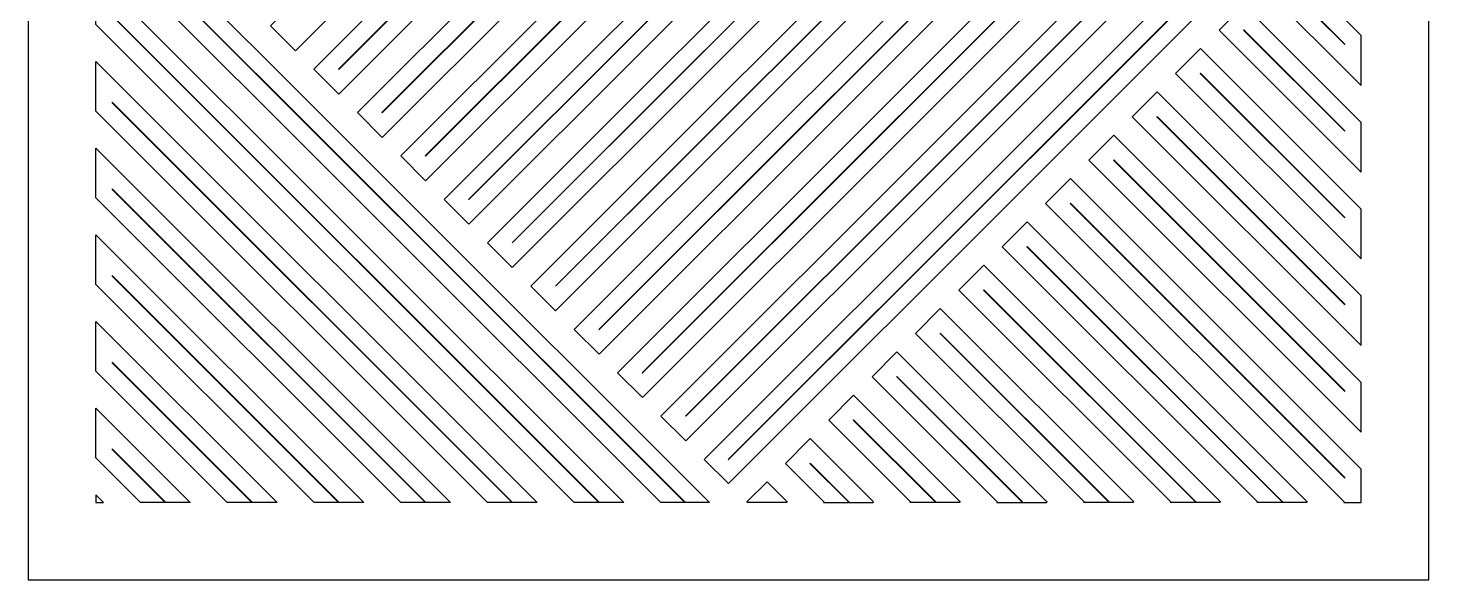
# Model space of a CAD drawing. Header units: centimetres. Extents: x -16 to -1.9, y -4.3 to 9.5.
# Drawn here: x -15.98 to -9.16, y -4.3 to -1.62 of the extents above; entities that cross this region are included whole.
import ezdxf

# ---------------------------------------------------------------- set-up
doc = ezdxf.new("R2010")
doc.units = ezdxf.units.CM
doc.header["$MEASUREMENT"] = 0
doc.layers.add('layer 1', color=7, linetype='Continuous')

msp = doc.modelspace()

# ---------------------------------------------------------------- linework, layer by layer
at = {"layer": 'layer 1', "color": 250}
for points, knots in [([(-15.98499, 9.5), (-15.98499, 9.5), (-9.16413, 9.5), (-9.16413, 9.5), (-9.16413, 9.5), (-9.16413, 9.5), (-9.16413, -4.30493), (-9.16413, -4.30493), (-9.16413, -4.30493), (-9.16413, -4.30493), (-15.98499, -4.30493), (-15.98499, -4.30493), (-15.98499, -4.30493), (-15.98499, -4.30493), (-15.98499, 9.5), (-15.98499, 9.5)], [0, 0, 0, 0, 0.2, 0.2, 0.2, 0.2, 0.4, 0.4, 0.4, 0.4, 0.6, 0.6, 0.6, 0.6, 1, 1, 1, 1]), ([(-9.52445, -0.78502), (-9.52445, -0.78502), (-9.52445, -0.78559), (-9.52445, -0.78559), (-9.52445, -0.78559), (-9.52445, -0.78559), (-12.57441, -3.83555), (-12.57441, -3.83555), (-12.57441, -3.83555), (-12.57441, -3.83555), (-12.6925, -3.71746), (-12.6925, -3.71746), (-12.6925, -3.71746), (-12.6925, -3.71746), (-9.76034, -0.7853), (-9.76034, -0.7853), (-9.76034, -0.7853), (-9.76034, -0.7853), (-12.6925, 2.14687), (-12.6925, 2.14687), (-12.6925, 2.14687), (-12.6925, 2.14687), (-12.57441, 2.26496), (-12.57441, 2.26496), (-12.57441, 2.26496), (-12.57441, 2.26496), (-9.52445, -0.78502), (-9.52445, -0.78502)], [0, 0, 0, 0, 0.125, 0.125, 0.125, 0.125, 0.25, 0.25, 0.25, 0.25, 0.375, 0.375, 0.375, 0.375, 0.5, 0.5, 0.5, 0.5, 0.625, 0.625, 0.625, 0.625, 0.75, 0.75, 0.75, 0.75, 1, 1, 1, 1]), ([(-12.57561, -3.71746), (-12.57561, -3.71746), (-9.64345, -0.7853), (-9.64345, -0.7853), (-9.64345, -0.7853), (-9.64345, -0.7853), (-12.57561, 2.14687), (-12.57561, 2.14687), (-12.57561, 2.14687), (-12.57561, 2.14687), (-12.57441, 2.14807), (-12.57441, 2.14807), (-12.57441, 2.14807), (-12.57441, 2.14807), (-9.64105, -0.7853), (-9.64105, -0.7853), (-9.64105, -0.7853), (-9.64105, -0.7853), (-12.57441, -3.71866), (-12.57441, -3.71866), (-12.57441, -3.71866), (-12.57441, -3.71866), (-12.57561, -3.71746), (-12.57561, -3.71746)], [0, 0, 0, 0, 0.1428571, 0.1428571, 0.1428571, 0.1428571, 0.2857143, 0.2857143, 0.2857143, 0.2857143, 0.4285714, 0.4285714, 0.4285714, 0.4285714, 0.5714286, 0.5714286, 0.5714286, 0.5714286, 0.7142857, 0.7142857, 0.7142857, 0.7142857, 1, 1, 1, 1]), ([(-10.1826, -0.7853), (-10.1826, -0.7853), (-12.90363, -3.50634), (-12.90363, -3.50634), (-12.90363, -3.50634), (-12.90363, -3.50634), (-12.78264, -3.62733), (-12.78264, -3.62733), (-12.78264, -3.62733), (-12.78264, -3.62733), (-9.94062, -0.7853), (-9.94062, -0.7853), (-9.94062, -0.7853), (-9.94062, -0.7853), (-12.78264, 2.05673), (-12.78264, 2.05673), (-12.78264, 2.05673), (-12.78264, 2.05673), (-12.90363, 1.93574), (-12.90363, 1.93574), (-12.90363, 1.93574), (-12.90363, 1.93574), (-10.1826, -0.7853), (-10.1826, -0.7853)], [0, 0, 0, 0, 0.1428571, 0.1428571, 0.1428571, 0.1428571, 0.2857143, 0.2857143, 0.2857143, 0.2857143, 0.4285714, 0.4285714, 0.4285714, 0.4285714, 0.5714286, 0.5714286, 0.5714286, 0.5714286, 0.7142857, 0.7142857, 0.7142857, 0.7142857, 1, 1, 1, 1]), ([(-10.06294, -0.7853), (-10.06294, -0.7853), (-12.78397, -3.50634), (-12.78397, -3.50634), (-12.78397, -3.50634), (-12.78397, -3.50634), (-12.78264, -3.50765), (-12.78264, -3.50765), (-12.78264, -3.50765), (-12.78264, -3.50765), (-10.06029, -0.7853), (-10.06029, -0.7853), (-10.06029, -0.7853), (-10.06029, -0.7853), (-12.78264, 1.93706), (-12.78264, 1.93706), (-12.78264, 1.93706), (-12.78264, 1.93706), (-12.78396, 1.93574), (-12.78396, 1.93574), (-12.78396, 1.93574), (-12.78396, 1.93574), (-10.06294, -0.7853), (-10.06294, -0.7853)], [0, 0, 0, 0, 0.1428571, 0.1428571, 0.1428571, 0.1428571, 0.2857143, 0.2857143, 0.2857143, 0.2857143, 0.4285714, 0.4285714, 0.4285714, 0.4285714, 0.5714286, 0.5714286, 0.5714286, 0.5714286, 0.7142857, 0.7142857, 0.7142857, 0.7142857, 1, 1, 1, 1]), ([(-10.36288, -0.7853), (-10.36288, -0.7853), (-12.99377, -3.4162), (-12.99377, -3.4162), (-12.99377, -3.4162), (-12.99377, -3.4162), (-13.11477, -3.29521), (-13.11477, -3.29521), (-13.11477, -3.29521), (-13.11477, -3.29521), (-10.60487, -0.78529), (-10.60487, -0.78529), (-10.60487, -0.78529), (-10.60487, -0.78529), (-13.11477, 1.7246), (-13.11477, 1.7246), (-13.11477, 1.7246), (-13.11477, 1.7246), (-12.99377, 1.84559), (-12.99377, 1.84559), (-12.99377, 1.84559), (-12.99377, 1.84559), (-10.36288, -0.7853), (-10.36288, -0.7853)], [0, 0, 0, 0, 0.1428571, 0.1428571, 0.1428571, 0.1428571, 0.2857143, 0.2857143, 0.2857143, 0.2857143, 0.4285714, 0.4285714, 0.4285714, 0.4285714, 0.5714286, 0.5714286, 0.5714286, 0.5714286, 0.7142857, 0.7142857, 0.7142857, 0.7142857, 1, 1, 1, 1]), ([(-10.48255, -0.7853), (-10.48255, -0.7853), (-12.99377, -3.29652), (-12.99377, -3.29652), (-12.99377, -3.29652), (-12.99377, -3.29652), (-12.99509, -3.29521), (-12.99509, -3.29521), (-12.99509, -3.29521), (-12.99509, -3.29521), (-10.48519, -0.78529), (-10.48519, -0.78529), (-10.48519, -0.78529), (-10.48519, -0.78529), (-12.9951, 1.7246), (-12.9951, 1.7246), (-12.9951, 1.7246), (-12.9951, 1.7246), (-12.99377, 1.72593), (-12.99377, 1.72593), (-12.99377, 1.72593), (-12.99377, 1.72593), (-10.48255, -0.7853), (-10.48255, -0.7853)], [0, 0, 0, 0, 0.1428571, 0.1428571, 0.1428571, 0.1428571, 0.2857143, 0.2857143, 0.2857143, 0.2857143, 0.4285714, 0.4285714, 0.4285714, 0.4285714, 0.5714286, 0.5714286, 0.5714286, 0.5714286, 0.7142857, 0.7142857, 0.7142857, 0.7142857, 1, 1, 1, 1]), ([(-10.78514, -0.7853), (-10.78514, -0.7853), (-13.2049, -3.20506), (-13.2049, -3.20506), (-13.2049, -3.20506), (-13.2049, -3.20506), (-13.3259, -3.08407), (-13.3259, -3.08407), (-13.3259, -3.08407), (-13.3259, -3.08407), (-11.02713, -0.78529), (-11.02713, -0.78529), (-11.02713, -0.78529), (-11.02713, -0.78529), (-13.3259, 1.51347), (-13.3259, 1.51347), (-13.3259, 1.51347), (-13.3259, 1.51347), (-13.2049, 1.63447), (-13.2049, 1.63447), (-13.2049, 1.63447), (-13.2049, 1.63447), (-10.78514, -0.7853), (-10.78514, -0.7853)], [0, 0, 0, 0, 0.1428571, 0.1428571, 0.1428571, 0.1428571, 0.2857143, 0.2857143, 0.2857143, 0.2857143, 0.4285714, 0.4285714, 0.4285714, 0.4285714, 0.5714286, 0.5714286, 0.5714286, 0.5714286, 0.7142857, 0.7142857, 0.7142857, 0.7142857, 1, 1, 1, 1]), ([(-10.90481, -0.7853), (-10.90481, -0.7853), (-13.2049, -3.0854), (-13.2049, -3.0854), (-13.2049, -3.0854), (-13.2049, -3.0854), (-13.20622, -3.08407), (-13.20622, -3.08407), (-13.20622, -3.08407), (-13.20622, -3.08407), (-10.90746, -0.78529), (-10.90746, -0.78529), (-10.90746, -0.78529), (-10.90746, -0.78529), (-13.20622, 1.51347), (-13.20622, 1.51347), (-13.20622, 1.51347), (-13.20622, 1.51347), (-13.2049, 1.5148), (-13.2049, 1.5148), (-13.2049, 1.5148), (-13.2049, 1.5148), (-10.90481, -0.7853), (-10.90481, -0.7853)], [0, 0, 0, 0, 0.1428571, 0.1428571, 0.1428571, 0.1428571, 0.2857143, 0.2857143, 0.2857143, 0.2857143, 0.4285714, 0.4285714, 0.4285714, 0.4285714, 0.5714286, 0.5714286, 0.5714286, 0.5714286, 0.7142857, 0.7142857, 0.7142857, 0.7142857, 1, 1, 1, 1]), ([(-11.20741, -0.78529), (-11.20741, -0.78529), (-13.41604, 1.42334), (-13.41604, 1.42334), (-13.41604, 1.42334), (-13.41604, 1.42334), (-13.53703, 1.30234), (-13.53703, 1.30234), (-13.53703, 1.30234), (-13.53703, 1.30234), (-11.4494, -0.7853), (-11.4494, -0.7853), (-11.4494, -0.7853), (-11.4494, -0.7853), (-11.4494, -0.7853), (-11.4494, -0.7853), (-11.4494, -0.7853), (-11.4494, -0.7853), (-13.53703, -2.87294), (-13.53703, -2.87294), (-13.53703, -2.87294), (-13.53703, -2.87294), (-13.41604, -2.99393), (-13.41604, -2.99393), (-13.41604, -2.99393), (-13.41604, -2.99393), (-11.20741, -0.78529), (-11.20741, -0.78529)], [0, 0, 0, 0, 0.125, 0.125, 0.125, 0.125, 0.25, 0.25, 0.25, 0.25, 0.375, 0.375, 0.375, 0.375, 0.5, 0.5, 0.5, 0.5, 0.625, 0.625, 0.625, 0.625, 0.75, 0.75, 0.75, 0.75, 1, 1, 1, 1]), ([(-11.32708, -0.78529), (-11.32708, -0.78529), (-13.41604, 1.30366), (-13.41604, 1.30366), (-13.41604, 1.30366), (-13.41604, 1.30366), (-13.41735, 1.30234), (-13.41735, 1.30234), (-13.41735, 1.30234), (-13.41735, 1.30234), (-11.32973, -0.7853), (-11.32973, -0.7853), (-11.32973, -0.7853), (-11.32973, -0.7853), (-13.41735, -2.87294), (-13.41735, -2.87294), (-13.41735, -2.87294), (-13.41735, -2.87294), (-13.41604, -2.87426), (-13.41604, -2.87426), (-13.41604, -2.87426), (-13.41604, -2.87426), (-11.32708, -0.78529), (-11.32708, -0.78529)], [0, 0, 0, 0, 0.1428571, 0.1428571, 0.1428571, 0.1428571, 0.2857143, 0.2857143, 0.2857143, 0.2857143, 0.4285714, 0.4285714, 0.4285714, 0.4285714, 0.5714286, 0.5714286, 0.5714286, 0.5714286, 0.7142857, 0.7142857, 0.7142857, 0.7142857, 1, 1, 1, 1]), ([(-11.87166, -0.7853), (-11.87166, -0.7853), (-13.74816, -2.66181), (-13.74816, -2.66181), (-13.74816, -2.66181), (-13.74816, -2.66181), (-13.62717, -2.7828), (-13.62717, -2.7828), (-13.62717, -2.7828), (-13.62717, -2.7828), (-11.62968, -0.7853), (-11.62968, -0.7853), (-11.62968, -0.7853), (-11.62968, -0.7853), (-11.62967, -0.7853), (-11.62967, -0.7853), (-11.62967, -0.7853), (-11.62967, -0.7853), (-11.62967, -0.7853), (-11.62967, -0.7853), (-11.62967, -0.7853), (-11.62967, -0.7853), (-13.62717, 1.21221), (-13.62717, 1.21221), (-13.62717, 1.21221), (-13.62717, 1.21221), (-13.74816, 1.09121), (-13.74816, 1.09121), (-13.74816, 1.09121), (-13.74816, 1.09121), (-11.87166, -0.7853), (-11.87166, -0.7853)], [0, 0, 0, 0, 0.1111111, 0.1111111, 0.1111111, 0.1111111, 0.2222222, 0.2222222, 0.2222222, 0.2222222, 0.3333333, 0.3333333, 0.3333333, 0.3333333, 0.4444444, 0.4444444, 0.4444444, 0.4444444, 0.5555556, 0.5555556, 0.5555556, 0.5555556, 0.6666667, 0.6666667, 0.6666667, 0.6666667, 0.7777778, 0.7777778, 0.7777778, 0.7777778, 1, 1, 1, 1]), ([(-13.62849, -2.66181), (-13.62849, -2.66181), (-13.62717, -2.66312), (-13.62717, -2.66312), (-13.62717, -2.66312), (-13.62717, -2.66312), (-11.74934, -0.7853), (-11.74934, -0.7853), (-11.74934, -0.7853), (-11.74934, -0.7853), (-13.62717, 1.09253), (-13.62717, 1.09253), (-13.62717, 1.09253), (-13.62717, 1.09253), (-13.62849, 1.09121), (-13.62849, 1.09121), (-13.62849, 1.09121), (-13.62849, 1.09121), (-11.75198, -0.7853), (-11.75198, -0.7853), (-11.75198, -0.7853), (-11.75198, -0.7853), (-13.62849, -2.66181), (-13.62849, -2.66181)], [0, 0, 0, 0, 0.1428571, 0.1428571, 0.1428571, 0.1428571, 0.2857143, 0.2857143, 0.2857143, 0.2857143, 0.4285714, 0.4285714, 0.4285714, 0.4285714, 0.5714286, 0.5714286, 0.5714286, 0.5714286, 0.7142857, 0.7142857, 0.7142857, 0.7142857, 1, 1, 1, 1]), ([(-12.29392, -0.7853), (-12.29392, -0.7853), (-13.95929, -2.45068), (-13.95929, -2.45068), (-13.95929, -2.45068), (-13.95929, -2.45068), (-13.8383, -2.57167), (-13.8383, -2.57167), (-13.8383, -2.57167), (-13.8383, -2.57167), (-12.05193, -0.7853), (-12.05193, -0.7853), (-12.05193, -0.7853), (-12.05193, -0.7853), (-13.8383, 1.00107), (-13.8383, 1.00107), (-13.8383, 1.00107), (-13.8383, 1.00107), (-13.95929, 0.88007), (-13.95929, 0.88007), (-13.95929, 0.88007), (-13.95929, 0.88007), (-12.29392, -0.7853), (-12.29392, -0.7853)], [0, 0, 0, 0, 0.1428571, 0.1428571, 0.1428571, 0.1428571, 0.2857143, 0.2857143, 0.2857143, 0.2857143, 0.4285714, 0.4285714, 0.4285714, 0.4285714, 0.5714286, 0.5714286, 0.5714286, 0.5714286, 0.7142857, 0.7142857, 0.7142857, 0.7142857, 1, 1, 1, 1]), ([(-12.17425, -0.7853), (-12.17425, -0.7853), (-13.83962, -2.45068), (-13.83962, -2.45068), (-13.83962, -2.45068), (-13.83962, -2.45068), (-13.8383, -2.45199), (-13.8383, -2.45199), (-13.8383, -2.45199), (-13.8383, -2.45199), (-12.17161, -0.7853), (-12.17161, -0.7853), (-12.17161, -0.7853), (-12.17161, -0.7853), (-13.8383, 0.8814), (-13.8383, 0.8814), (-13.8383, 0.8814), (-13.8383, 0.8814), (-13.83962, 0.88007), (-13.83962, 0.88007), (-13.83962, 0.88007), (-13.83962, 0.88007), (-12.17425, -0.7853), (-12.17425, -0.7853)], [0, 0, 0, 0, 0.1428571, 0.1428571, 0.1428571, 0.1428571, 0.2857143, 0.2857143, 0.2857143, 0.2857143, 0.4285714, 0.4285714, 0.4285714, 0.4285714, 0.5714286, 0.5714286, 0.5714286, 0.5714286, 0.7142857, 0.7142857, 0.7142857, 0.7142857, 1, 1, 1, 1]), ([(-12.47421, -0.78529), (-12.47421, -0.78529), (-14.04943, 0.78993), (-14.04943, 0.78993), (-14.04943, 0.78993), (-14.04943, 0.78993), (-14.17042, 0.66894), (-14.17042, 0.66894), (-14.17042, 0.66894), (-14.17042, 0.66894), (-12.71619, -0.7853), (-12.71619, -0.7853), (-12.71619, -0.7853), (-12.71619, -0.7853), (-14.17042, -2.23954), (-14.17042, -2.23954), (-14.17042, -2.23954), (-14.17042, -2.23954), (-14.04943, -2.36053), (-14.04943, -2.36053), (-14.04943, -2.36053), (-14.04943, -2.36053), (-12.47421, -0.78529), (-12.47421, -0.78529)], [0, 0, 0, 0, 0.1428571, 0.1428571, 0.1428571, 0.1428571, 0.2857143, 0.2857143, 0.2857143, 0.2857143, 0.4285714, 0.4285714, 0.4285714, 0.4285714, 0.5714286, 0.5714286, 0.5714286, 0.5714286, 0.7142857, 0.7142857, 0.7142857, 0.7142857, 1, 1, 1, 1]), ([(-12.59387, -0.78529), (-12.59387, -0.78529), (-14.04943, 0.67027), (-14.04943, 0.67027), (-14.04943, 0.67027), (-14.04943, 0.67027), (-14.05075, 0.66894), (-14.05075, 0.66894), (-14.05075, 0.66894), (-14.05075, 0.66894), (-12.59651, -0.7853), (-12.59651, -0.7853), (-12.59651, -0.7853), (-12.59651, -0.7853), (-14.05075, -2.23954), (-14.05075, -2.23954), (-14.05075, -2.23954), (-14.05075, -2.23954), (-14.04943, -2.24086), (-14.04943, -2.24086), (-14.04943, -2.24086), (-14.04943, -2.24086), (-12.59387, -0.78529), (-12.59387, -0.78529)], [0, 0, 0, 0, 0.1428571, 0.1428571, 0.1428571, 0.1428571, 0.2857143, 0.2857143, 0.2857143, 0.2857143, 0.4285714, 0.4285714, 0.4285714, 0.4285714, 0.5714286, 0.5714286, 0.5714286, 0.5714286, 0.7142857, 0.7142857, 0.7142857, 0.7142857, 1, 1, 1, 1]), ([(-13.13845, -0.7853), (-13.13845, -0.7853), (-14.38156, -2.02841), (-14.38156, -2.02841), (-14.38156, -2.02841), (-14.38156, -2.02841), (-14.26056, -2.1494), (-14.26056, -2.1494), (-14.26056, -2.1494), (-14.26056, -2.1494), (-12.89646, -0.7853), (-12.89646, -0.7853), (-12.89646, -0.7853), (-12.89646, -0.7853), (-14.26056, 0.57881), (-14.26056, 0.57881), (-14.26056, 0.57881), (-14.26056, 0.57881), (-14.38156, 0.45781), (-14.38156, 0.45781), (-14.38156, 0.45781), (-14.38156, 0.45781), (-13.13845, -0.7853), (-13.13845, -0.7853)], [0, 0, 0, 0, 0.1428571, 0.1428571, 0.1428571, 0.1428571, 0.2857143, 0.2857143, 0.2857143, 0.2857143, 0.4285714, 0.4285714, 0.4285714, 0.4285714, 0.5714286, 0.5714286, 0.5714286, 0.5714286, 0.7142857, 0.7142857, 0.7142857, 0.7142857, 1, 1, 1, 1]), ([(-13.01878, -0.7853), (-13.01878, -0.7853), (-14.26188, -2.02841), (-14.26188, -2.02841), (-14.26188, -2.02841), (-14.26188, -2.02841), (-14.26056, -2.02974), (-14.26056, -2.02974), (-14.26056, -2.02974), (-14.26056, -2.02974), (-13.01613, -0.7853), (-13.01613, -0.7853), (-13.01613, -0.7853), (-13.01613, -0.7853), (-14.26056, 0.45913), (-14.26056, 0.45913), (-14.26056, 0.45913), (-14.26056, 0.45913), (-14.26188, 0.45781), (-14.26188, 0.45781), (-14.26188, 0.45781), (-14.26188, 0.45781), (-13.01878, -0.7853), (-13.01878, -0.7853)], [0, 0, 0, 0, 0.1428571, 0.1428571, 0.1428571, 0.1428571, 0.2857143, 0.2857143, 0.2857143, 0.2857143, 0.4285714, 0.4285714, 0.4285714, 0.4285714, 0.5714286, 0.5714286, 0.5714286, 0.5714286, 0.7142857, 0.7142857, 0.7142857, 0.7142857, 1, 1, 1, 1]), ([(-13.56071, -0.7853), (-13.56071, -0.7853), (-14.59269, -1.81728), (-14.59269, -1.81728), (-14.59269, -1.81728), (-14.59269, -1.81728), (-14.4717, -1.93827), (-14.4717, -1.93827), (-14.4717, -1.93827), (-14.4717, -1.93827), (-13.31872, -0.7853), (-13.31872, -0.7853), (-13.31872, -0.7853), (-13.31872, -0.7853), (-14.4717, 0.36768), (-14.4717, 0.36768), (-14.4717, 0.36768), (-14.4717, 0.36768), (-14.59269, 0.24669), (-14.59269, 0.24669), (-14.59269, 0.24669), (-14.59269, 0.24669), (-13.56071, -0.7853), (-13.56071, -0.7853)], [0, 0, 0, 0, 0.1428571, 0.1428571, 0.1428571, 0.1428571, 0.2857143, 0.2857143, 0.2857143, 0.2857143, 0.4285714, 0.4285714, 0.4285714, 0.4285714, 0.5714286, 0.5714286, 0.5714286, 0.5714286, 0.7142857, 0.7142857, 0.7142857, 0.7142857, 1, 1, 1, 1]), ([(-13.44104, -0.7853), (-13.44104, -0.7853), (-14.47301, -1.81728), (-14.47301, -1.81728), (-14.47301, -1.81728), (-14.47301, -1.81728), (-14.4717, -1.81859), (-14.4717, -1.81859), (-14.4717, -1.81859), (-14.4717, -1.81859), (-13.4384, -0.7853), (-13.4384, -0.7853), (-13.4384, -0.7853), (-13.4384, -0.7853), (-14.4717, 0.248), (-14.4717, 0.248), (-14.4717, 0.248), (-14.4717, 0.248), (-14.47301, 0.24669), (-14.47301, 0.24669), (-14.47301, 0.24669), (-14.47301, 0.24669), (-13.44104, -0.7853), (-13.44104, -0.7853)], [0, 0, 0, 0, 0.1428571, 0.1428571, 0.1428571, 0.1428571, 0.2857143, 0.2857143, 0.2857143, 0.2857143, 0.4285714, 0.4285714, 0.4285714, 0.4285714, 0.5714286, 0.5714286, 0.5714286, 0.5714286, 0.7142857, 0.7142857, 0.7142857, 0.7142857, 1, 1, 1, 1]), ([(-13.98298, -0.7853), (-13.98298, -0.7853), (-14.80382, -1.60615), (-14.80382, -1.60615), (-14.80382, -1.60615), (-14.80382, -1.60615), (-14.68283, -1.72714), (-14.68283, -1.72714), (-14.68283, -1.72714), (-14.68283, -1.72714), (-13.74099, -0.7853), (-13.74099, -0.7853), (-13.74099, -0.7853), (-13.74099, -0.7853), (-14.68283, 0.15654), (-14.68283, 0.15654), (-14.68283, 0.15654), (-14.68283, 0.15654), (-14.80382, 0.03554), (-14.80382, 0.03554), (-14.80382, 0.03554), (-14.80382, 0.03554), (-13.98298, -0.7853), (-13.98298, -0.7853)], [0, 0, 0, 0, 0.1428571, 0.1428571, 0.1428571, 0.1428571, 0.2857143, 0.2857143, 0.2857143, 0.2857143, 0.4285714, 0.4285714, 0.4285714, 0.4285714, 0.5714286, 0.5714286, 0.5714286, 0.5714286, 0.7142857, 0.7142857, 0.7142857, 0.7142857, 1, 1, 1, 1]), ([(-12.7865, -3.92726), (-12.7865, -3.92726), (-15.57561, -1.13813), (-15.57561, -1.13813), (-15.57561, -1.13813), (-15.57561, -1.13813), (-15.57561, -1.13572), (-15.57561, -1.13572), (-15.57561, -1.13572), (-15.57561, -1.13572), (-12.78409, -3.92726), (-12.78409, -3.92726), (-12.78409, -3.92726), (-12.78409, -3.92726), (-12.6672, -3.92726), (-12.6672, -3.92726), (-12.6672, -3.92726), (-12.6672, -3.92726), (-15.65433, -0.94012), (-15.65433, -0.94012), (-15.65433, -0.94012), (-15.65433, -0.94012), (-15.65433, -1.1763), (-15.65433, -1.1763), (-15.65433, -1.1763), (-15.65433, -1.1763), (-12.90339, -3.92726), (-12.90339, -3.92726), (-12.90339, -3.92726), (-12.90339, -3.92726), (-12.7865, -3.92726), (-12.7865, -3.92726)], [0, 0, 0, 0, 0.1111111, 0.1111111, 0.1111111, 0.1111111, 0.2222222, 0.2222222, 0.2222222, 0.2222222, 0.3333333, 0.3333333, 0.3333333, 0.3333333, 0.4444444, 0.4444444, 0.4444444, 0.4444444, 0.5555556, 0.5555556, 0.5555556, 0.5555556, 0.6666667, 0.6666667, 0.6666667, 0.6666667, 0.7777778, 0.7777778, 0.7777778, 0.7777778, 1, 1, 1, 1]), ([(-9.49479, -1.65338), (-9.49479, -1.65338), (-9.49479, -1.89538), (-9.49479, -1.89538), (-9.49479, -1.89538), (-9.49479, -1.89538), (-9.97526, -1.41491), (-9.97526, -1.41491), (-9.97526, -1.41491), (-9.97526, -1.41491), (-9.85426, -1.29392), (-9.85426, -1.29392), (-9.85426, -1.29392), (-9.85426, -1.29392), (-9.49479, -1.65338), (-9.49479, -1.65338)], [0, 0, 0, 0, 0.2, 0.2, 0.2, 0.2, 0.4, 0.4, 0.4, 0.4, 0.6, 0.6, 0.6, 0.6, 1, 1, 1, 1]), ([(-13.20598, -3.92726), (-13.20598, -3.92726), (-15.57561, -1.55761), (-15.57561, -1.55761), (-15.57561, -1.55761), (-15.57561, -1.55761), (-15.57561, -1.55497), (-15.57561, -1.55497), (-15.57561, -1.55497), (-15.57561, -1.55497), (-13.20333, -3.92726), (-13.20333, -3.92726), (-13.20333, -3.92726), (-13.20333, -3.92726), (-13.08366, -3.92726), (-13.08366, -3.92726), (-13.08366, -3.92726), (-13.08366, -3.92726), (-15.65433, -1.35658), (-15.65433, -1.35658), (-15.65433, -1.35658), (-15.65433, -1.35658), (-15.65433, -1.59856), (-15.65433, -1.59856), (-15.65433, -1.59856), (-15.65433, -1.59856), (-13.32565, -3.92726), (-13.32565, -3.92726), (-13.32565, -3.92726), (-13.32565, -3.92726), (-13.20598, -3.92726), (-13.20598, -3.92726)], [0, 0, 0, 0, 0.1111111, 0.1111111, 0.1111111, 0.1111111, 0.2222222, 0.2222222, 0.2222222, 0.2222222, 0.3333333, 0.3333333, 0.3333333, 0.3333333, 0.4444444, 0.4444444, 0.4444444, 0.4444444, 0.5555556, 0.5555556, 0.5555556, 0.5555556, 0.6666667, 0.6666667, 0.6666667, 0.6666667, 0.7777778, 0.7777778, 0.7777778, 0.7777778, 1, 1, 1, 1]), ([(-9.57351, -1.69699), (-9.57351, -1.69699), (-9.85558, -1.41491), (-9.85558, -1.41491), (-9.85558, -1.41491), (-9.85558, -1.41491), (-9.85426, -1.41359), (-9.85426, -1.41359), (-9.85426, -1.41359), (-9.85426, -1.41359), (-9.57351, -1.69435), (-9.57351, -1.69435), (-9.57351, -1.69435), (-9.57351, -1.69435), (-9.57351, -1.69699), (-9.57351, -1.69699)], [0, 0, 0, 0, 0.2, 0.2, 0.2, 0.2, 0.4, 0.4, 0.4, 0.4, 0.6, 0.6, 0.6, 0.6, 1, 1, 1, 1]), ([(-9.49479, -2.07565), (-9.49479, -2.07565), (-9.49479, -2.31763), (-9.49479, -2.31763), (-9.49479, -2.31763), (-9.49479, -2.31763), (-10.18638, -1.62605), (-10.18638, -1.62605), (-10.18638, -1.62605), (-10.18638, -1.62605), (-10.06539, -1.50504), (-10.06539, -1.50504), (-10.06539, -1.50504), (-10.06539, -1.50504), (-9.49479, -2.07565), (-9.49479, -2.07565)], [0, 0, 0, 0, 0.2, 0.2, 0.2, 0.2, 0.4, 0.4, 0.4, 0.4, 0.6, 0.6, 0.6, 0.6, 1, 1, 1, 1]), ([(-9.57351, -2.11925), (-9.57351, -2.11925), (-10.06671, -1.62605), (-10.06671, -1.62605), (-10.06671, -1.62605), (-10.06671, -1.62605), (-10.06539, -1.62472), (-10.06539, -1.62472), (-10.06539, -1.62472), (-10.06539, -1.62472), (-9.57351, -2.1166), (-9.57351, -2.1166), (-9.57351, -2.1166), (-9.57351, -2.1166), (-9.57351, -2.11925), (-9.57351, -2.11925)], [0, 0, 0, 0, 0.2, 0.2, 0.2, 0.2, 0.4, 0.4, 0.4, 0.4, 0.6, 0.6, 0.6, 0.6, 1, 1, 1, 1]), ([(-9.49479, -2.49791), (-9.49479, -2.49791), (-9.49479, -2.73991), (-9.49479, -2.73991), (-9.49479, -2.73991), (-9.49479, -2.73991), (-10.39751, -1.83718), (-10.39751, -1.83718), (-10.39751, -1.83718), (-10.39751, -1.83718), (-10.27652, -1.71619), (-10.27652, -1.71619), (-10.27652, -1.71619), (-10.27652, -1.71619), (-9.49479, -2.49791), (-9.49479, -2.49791)], [0, 0, 0, 0, 0.2, 0.2, 0.2, 0.2, 0.4, 0.4, 0.4, 0.4, 0.6, 0.6, 0.6, 0.6, 1, 1, 1, 1]), ([(-13.62823, -3.92726), (-13.62823, -3.92726), (-15.57561, -1.97988), (-15.57561, -1.97988), (-15.57561, -1.97988), (-15.57561, -1.97988), (-15.57561, -1.97723), (-15.57561, -1.97723), (-15.57561, -1.97723), (-15.57561, -1.97723), (-13.62559, -3.92726), (-13.62559, -3.92726), (-13.62559, -3.92726), (-13.62559, -3.92726), (-13.50592, -3.92726), (-13.50592, -3.92726), (-13.50592, -3.92726), (-13.50592, -3.92726), (-15.65433, -1.77885), (-15.65433, -1.77885), (-15.65433, -1.77885), (-15.65433, -1.77885), (-15.65433, -2.02083), (-15.65433, -2.02083), (-15.65433, -2.02083), (-15.65433, -2.02083), (-13.7479, -3.92726), (-13.7479, -3.92726), (-13.7479, -3.92726), (-13.7479, -3.92726), (-13.62823, -3.92726), (-13.62823, -3.92726)], [0, 0, 0, 0, 0.1111111, 0.1111111, 0.1111111, 0.1111111, 0.2222222, 0.2222222, 0.2222222, 0.2222222, 0.3333333, 0.3333333, 0.3333333, 0.3333333, 0.4444444, 0.4444444, 0.4444444, 0.4444444, 0.5555556, 0.5555556, 0.5555556, 0.5555556, 0.6666667, 0.6666667, 0.6666667, 0.6666667, 0.7777778, 0.7777778, 0.7777778, 0.7777778, 1, 1, 1, 1]), ([(-9.57351, -2.54152), (-9.57351, -2.54152), (-10.27785, -1.83718), (-10.27785, -1.83718), (-10.27785, -1.83718), (-10.27785, -1.83718), (-10.27652, -1.83585), (-10.27652, -1.83585), (-10.27652, -1.83585), (-10.27652, -1.83585), (-9.57351, -2.53887), (-9.57351, -2.53887), (-9.57351, -2.53887), (-9.57351, -2.53887), (-9.57351, -2.54152), (-9.57351, -2.54152)], [0, 0, 0, 0, 0.2, 0.2, 0.2, 0.2, 0.4, 0.4, 0.4, 0.4, 0.6, 0.6, 0.6, 0.6, 1, 1, 1, 1]), ([(-9.49479, -2.92018), (-9.49479, -2.92018), (-9.49479, -3.16217), (-9.49479, -3.16217), (-9.49479, -3.16217), (-9.49479, -3.16217), (-10.60864, -2.04831), (-10.60864, -2.04831), (-10.60864, -2.04831), (-10.60864, -2.04831), (-10.48765, -1.92732), (-10.48765, -1.92732), (-10.48765, -1.92732), (-10.48765, -1.92732), (-9.49479, -2.92018), (-9.49479, -2.92018)], [0, 0, 0, 0, 0.2, 0.2, 0.2, 0.2, 0.4, 0.4, 0.4, 0.4, 0.6, 0.6, 0.6, 0.6, 1, 1, 1, 1]), ([(-9.57351, -2.96379), (-9.57351, -2.96379), (-10.48898, -2.04831), (-10.48898, -2.04831), (-10.48898, -2.04831), (-10.48898, -2.04831), (-10.48765, -2.04698), (-10.48765, -2.04698), (-10.48765, -2.04698), (-10.48765, -2.04698), (-9.57351, -2.96113), (-9.57351, -2.96113), (-9.57351, -2.96113), (-9.57351, -2.96113), (-9.57351, -2.96379), (-9.57351, -2.96379)], [0, 0, 0, 0, 0.2, 0.2, 0.2, 0.2, 0.4, 0.4, 0.4, 0.4, 0.6, 0.6, 0.6, 0.6, 1, 1, 1, 1]), ([(-9.49479, -3.34244), (-9.49479, -3.34244), (-9.49479, -3.58444), (-9.49479, -3.58444), (-9.49479, -3.58444), (-9.49479, -3.58444), (-10.81977, -2.25944), (-10.81977, -2.25944), (-10.81977, -2.25944), (-10.81977, -2.25944), (-10.69878, -2.13845), (-10.69878, -2.13845), (-10.69878, -2.13845), (-10.69878, -2.13845), (-9.49479, -3.34244), (-9.49479, -3.34244)], [0, 0, 0, 0, 0.2, 0.2, 0.2, 0.2, 0.4, 0.4, 0.4, 0.4, 0.6, 0.6, 0.6, 0.6, 1, 1, 1, 1]), ([(-14.0505, -3.92726), (-14.0505, -3.92726), (-15.57561, -2.40214), (-15.57561, -2.40214), (-15.57561, -2.40214), (-15.57561, -2.40214), (-15.57561, -2.39949), (-15.57561, -2.39949), (-15.57561, -2.39949), (-15.57561, -2.39949), (-14.04785, -3.92726), (-14.04785, -3.92726), (-14.04785, -3.92726), (-14.04785, -3.92726), (-13.92819, -3.92726), (-13.92819, -3.92726), (-13.92819, -3.92726), (-13.92819, -3.92726), (-15.65433, -2.2011), (-15.65433, -2.2011), (-15.65433, -2.2011), (-15.65433, -2.2011), (-15.65433, -2.44309), (-15.65433, -2.44309), (-15.65433, -2.44309), (-15.65433, -2.44309), (-14.17016, -3.92726), (-14.17016, -3.92726), (-14.17016, -3.92726), (-14.17016, -3.92726), (-14.0505, -3.92726), (-14.0505, -3.92726)], [0, 0, 0, 0, 0.1111111, 0.1111111, 0.1111111, 0.1111111, 0.2222222, 0.2222222, 0.2222222, 0.2222222, 0.3333333, 0.3333333, 0.3333333, 0.3333333, 0.4444444, 0.4444444, 0.4444444, 0.4444444, 0.5555556, 0.5555556, 0.5555556, 0.5555556, 0.6666667, 0.6666667, 0.6666667, 0.6666667, 0.7777778, 0.7777778, 0.7777778, 0.7777778, 1, 1, 1, 1]), ([(-9.57351, -3.38604), (-9.57351, -3.38604), (-10.70011, -2.25944), (-10.70011, -2.25944), (-10.70011, -2.25944), (-10.70011, -2.25944), (-10.69878, -2.25812), (-10.69878, -2.25812), (-10.69878, -2.25812), (-10.69878, -2.25812), (-9.57351, -3.3834), (-9.57351, -3.3834), (-9.57351, -3.3834), (-9.57351, -3.3834), (-9.57351, -3.38604), (-9.57351, -3.38604)], [0, 0, 0, 0, 0.2, 0.2, 0.2, 0.2, 0.4, 0.4, 0.4, 0.4, 0.6, 0.6, 0.6, 0.6, 1, 1, 1, 1]), ([(-9.49479, -3.76471), (-9.49479, -3.76471), (-9.49479, -3.92726), (-9.49479, -3.92726), (-9.49479, -3.92726), (-9.49479, -3.92726), (-9.57911, -3.92726), (-9.57911, -3.92726), (-9.57911, -3.92726), (-9.57911, -3.92726), (-9.57667, -3.92482), (-9.57667, -3.92482), (-9.57667, -3.92482), (-9.57667, -3.92482), (-11.03091, -2.47058), (-11.03091, -2.47058), (-11.03091, -2.47058), (-11.03091, -2.47058), (-10.90992, -2.34958), (-10.90992, -2.34958), (-10.90992, -2.34958), (-10.90992, -2.34958), (-9.49479, -3.76471), (-9.49479, -3.76471)], [0, 0, 0, 0, 0.1428571, 0.1428571, 0.1428571, 0.1428571, 0.2857143, 0.2857143, 0.2857143, 0.2857143, 0.4285714, 0.4285714, 0.4285714, 0.4285714, 0.5714286, 0.5714286, 0.5714286, 0.5714286, 0.7142857, 0.7142857, 0.7142857, 0.7142857, 1, 1, 1, 1]), ([(-9.57351, -3.80832), (-9.57351, -3.80832), (-10.91124, -2.47058), (-10.91124, -2.47058), (-10.91124, -2.47058), (-10.91124, -2.47058), (-10.90992, -2.46925), (-10.90992, -2.46925), (-10.90992, -2.46925), (-10.90992, -2.46925), (-9.57351, -3.80566), (-9.57351, -3.80566), (-9.57351, -3.80566), (-9.57351, -3.80566), (-9.57351, -3.80832), (-9.57351, -3.80832)], [0, 0, 0, 0, 0.2, 0.2, 0.2, 0.2, 0.4, 0.4, 0.4, 0.4, 0.6, 0.6, 0.6, 0.6, 1, 1, 1, 1]), ([(-9.99893, -3.92482), (-9.99893, -3.92482), (-10.00137, -3.92726), (-10.00137, -3.92726), (-10.00137, -3.92726), (-10.00137, -3.92726), (-9.88171, -3.92726), (-9.88171, -3.92726), (-9.88171, -3.92726), (-9.88171, -3.92726), (-9.87927, -3.92482), (-9.87927, -3.92482), (-9.87927, -3.92482), (-9.87927, -3.92482), (-11.12237, -2.68171), (-11.12237, -2.68171), (-11.12237, -2.68171), (-11.12237, -2.68171), (-11.12105, -2.68038), (-11.12105, -2.68038), (-11.12105, -2.68038), (-11.12105, -2.68038), (-9.87662, -3.92482), (-9.87662, -3.92482), (-9.87662, -3.92482), (-9.87662, -3.92482), (-9.87905, -3.92726), (-9.87905, -3.92726), (-9.87905, -3.92726), (-9.87905, -3.92726), (-9.75939, -3.92726), (-9.75939, -3.92726), (-9.75939, -3.92726), (-9.75939, -3.92726), (-9.75695, -3.92482), (-9.75695, -3.92482), (-9.75695, -3.92482), (-9.75695, -3.92482), (-11.12105, -2.56071), (-11.12105, -2.56071), (-11.12105, -2.56071), (-11.12105, -2.56071), (-11.24204, -2.68171), (-11.24204, -2.68171), (-11.24204, -2.68171), (-11.24204, -2.68171), (-9.99893, -3.92482), (-9.99893, -3.92482)], [0, 0, 0, 0, 0.0769231, 0.0769231, 0.0769231, 0.0769231, 0.1538462, 0.1538462, 0.1538462, 0.1538462, 0.2307692, 0.2307692, 0.2307692, 0.2307692, 0.3076923, 0.3076923, 0.3076923, 0.3076923, 0.3846154, 0.3846154, 0.3846154, 0.3846154, 0.4615385, 0.4615385, 0.4615385, 0.4615385, 0.5384615, 0.5384615, 0.5384615, 0.5384615, 0.6153846, 0.6153846, 0.6153846, 0.6153846, 0.6923077, 0.6923077, 0.6923077, 0.6923077, 0.7692308, 0.7692308, 0.7692308, 0.7692308, 0.8461538, 0.8461538, 0.8461538, 0.8461538, 1, 1, 1, 1]), ([(-14.47277, -3.92726), (-14.47277, -3.92726), (-15.57561, -2.82441), (-15.57561, -2.82441), (-15.57561, -2.82441), (-15.57561, -2.82441), (-15.57561, -2.82175), (-15.57561, -2.82175), (-15.57561, -2.82175), (-15.57561, -2.82175), (-14.47011, -3.92726), (-14.47011, -3.92726), (-14.47011, -3.92726), (-14.47011, -3.92726), (-14.35044, -3.92726), (-14.35044, -3.92726), (-14.35044, -3.92726), (-14.35044, -3.92726), (-15.65433, -2.62337), (-15.65433, -2.62337), (-15.65433, -2.62337), (-15.65433, -2.62337), (-15.65433, -2.86536), (-15.65433, -2.86536), (-15.65433, -2.86536), (-15.65433, -2.86536), (-14.59243, -3.92726), (-14.59243, -3.92726), (-14.59243, -3.92726), (-14.59243, -3.92726), (-14.47277, -3.92726), (-14.47277, -3.92726)], [0, 0, 0, 0, 0.1111111, 0.1111111, 0.1111111, 0.1111111, 0.2222222, 0.2222222, 0.2222222, 0.2222222, 0.3333333, 0.3333333, 0.3333333, 0.3333333, 0.4444444, 0.4444444, 0.4444444, 0.4444444, 0.5555556, 0.5555556, 0.5555556, 0.5555556, 0.6666667, 0.6666667, 0.6666667, 0.6666667, 0.7777778, 0.7777778, 0.7777778, 0.7777778, 1, 1, 1, 1]), ([(-10.4212, -3.92482), (-10.4212, -3.92482), (-10.42364, -3.92726), (-10.42364, -3.92726), (-10.42364, -3.92726), (-10.42364, -3.92726), (-10.30397, -3.92726), (-10.30397, -3.92726), (-10.30397, -3.92726), (-10.30397, -3.92726), (-10.30153, -3.92482), (-10.30153, -3.92482), (-10.30153, -3.92482), (-10.30153, -3.92482), (-11.33351, -2.89283), (-11.33351, -2.89283), (-11.33351, -2.89283), (-11.33351, -2.89283), (-11.33218, -2.89151), (-11.33218, -2.89151), (-11.33218, -2.89151), (-11.33218, -2.89151), (-10.29888, -3.92482), (-10.29888, -3.92482), (-10.29888, -3.92482), (-10.29888, -3.92482), (-10.30132, -3.92726), (-10.30132, -3.92726), (-10.30132, -3.92726), (-10.30132, -3.92726), (-10.18165, -3.92726), (-10.18165, -3.92726), (-10.18165, -3.92726), (-10.18165, -3.92726), (-10.17922, -3.92482), (-10.17922, -3.92482), (-10.17922, -3.92482), (-10.17922, -3.92482), (-11.33218, -2.77184), (-11.33218, -2.77184), (-11.33218, -2.77184), (-11.33218, -2.77184), (-11.45317, -2.89283), (-11.45317, -2.89283), (-11.45317, -2.89283), (-11.45317, -2.89283), (-10.4212, -3.92482), (-10.4212, -3.92482)], [0, 0, 0, 0, 0.0769231, 0.0769231, 0.0769231, 0.0769231, 0.1538462, 0.1538462, 0.1538462, 0.1538462, 0.2307692, 0.2307692, 0.2307692, 0.2307692, 0.3076923, 0.3076923, 0.3076923, 0.3076923, 0.3846154, 0.3846154, 0.3846154, 0.3846154, 0.4615385, 0.4615385, 0.4615385, 0.4615385, 0.5384615, 0.5384615, 0.5384615, 0.5384615, 0.6153846, 0.6153846, 0.6153846, 0.6153846, 0.6923077, 0.6923077, 0.6923077, 0.6923077, 0.7692308, 0.7692308, 0.7692308, 0.7692308, 0.8461538, 0.8461538, 0.8461538, 0.8461538, 1, 1, 1, 1]), ([(-10.84346, -3.92482), (-10.84346, -3.92482), (-10.8459, -3.92726), (-10.8459, -3.92726), (-10.8459, -3.92726), (-10.8459, -3.92726), (-10.72624, -3.92726), (-10.72624, -3.92726), (-10.72624, -3.92726), (-10.72624, -3.92726), (-10.7238, -3.92482), (-10.7238, -3.92482), (-10.7238, -3.92482), (-10.7238, -3.92482), (-11.54464, -3.10397), (-11.54464, -3.10397), (-11.54464, -3.10397), (-11.54464, -3.10397), (-11.54331, -3.10265), (-11.54331, -3.10265), (-11.54331, -3.10265), (-11.54331, -3.10265), (-10.72114, -3.92482), (-10.72114, -3.92482), (-10.72114, -3.92482), (-10.72114, -3.92482), (-10.72358, -3.92726), (-10.72358, -3.92726), (-10.72358, -3.92726), (-10.72358, -3.92726), (-10.60392, -3.92726), (-10.60392, -3.92726), (-10.60392, -3.92726), (-10.60392, -3.92726), (-10.60148, -3.92482), (-10.60148, -3.92482), (-10.60148, -3.92482), (-10.60148, -3.92482), (-11.54331, -2.98298), (-11.54331, -2.98298), (-11.54331, -2.98298), (-11.54331, -2.98298), (-11.6643, -3.10397), (-11.6643, -3.10397), (-11.6643, -3.10397), (-11.6643, -3.10397), (-10.84346, -3.92482), (-10.84346, -3.92482)], [0, 0, 0, 0, 0.0769231, 0.0769231, 0.0769231, 0.0769231, 0.1538462, 0.1538462, 0.1538462, 0.1538462, 0.2307692, 0.2307692, 0.2307692, 0.2307692, 0.3076923, 0.3076923, 0.3076923, 0.3076923, 0.3846154, 0.3846154, 0.3846154, 0.3846154, 0.4615385, 0.4615385, 0.4615385, 0.4615385, 0.5384615, 0.5384615, 0.5384615, 0.5384615, 0.6153846, 0.6153846, 0.6153846, 0.6153846, 0.6923077, 0.6923077, 0.6923077, 0.6923077, 0.7692308, 0.7692308, 0.7692308, 0.7692308, 0.8461538, 0.8461538, 0.8461538, 0.8461538, 1, 1, 1, 1]), ([(-14.89503, -3.92726), (-14.89503, -3.92726), (-15.57561, -3.24667), (-15.57561, -3.24667), (-15.57561, -3.24667), (-15.57561, -3.24667), (-15.57561, -3.24402), (-15.57561, -3.24402), (-15.57561, -3.24402), (-15.57561, -3.24402), (-14.89238, -3.92726), (-14.89238, -3.92726), (-14.89238, -3.92726), (-14.89238, -3.92726), (-14.77272, -3.92726), (-14.77272, -3.92726), (-14.77272, -3.92726), (-14.77272, -3.92726), (-15.65433, -3.04563), (-15.65433, -3.04563), (-15.65433, -3.04563), (-15.65433, -3.04563), (-15.65433, -3.28762), (-15.65433, -3.28762), (-15.65433, -3.28762), (-15.65433, -3.28762), (-15.0147, -3.92726), (-15.0147, -3.92726), (-15.0147, -3.92726), (-15.0147, -3.92726), (-14.89503, -3.92726), (-14.89503, -3.92726)], [0, 0, 0, 0, 0.1111111, 0.1111111, 0.1111111, 0.1111111, 0.2222222, 0.2222222, 0.2222222, 0.2222222, 0.3333333, 0.3333333, 0.3333333, 0.3333333, 0.4444444, 0.4444444, 0.4444444, 0.4444444, 0.5555556, 0.5555556, 0.5555556, 0.5555556, 0.6666667, 0.6666667, 0.6666667, 0.6666667, 0.7777778, 0.7777778, 0.7777778, 0.7777778, 1, 1, 1, 1]), ([(-11.02374, -3.92509), (-11.02374, -3.92509), (-11.02402, -3.92509), (-11.02402, -3.92509), (-11.02402, -3.92509), (-11.02402, -3.92509), (-11.02618, -3.92726), (-11.02618, -3.92726), (-11.02618, -3.92726), (-11.02618, -3.92726), (-11.14586, -3.92726), (-11.14586, -3.92726), (-11.14586, -3.92726), (-11.14586, -3.92726), (-11.14354, -3.92494), (-11.14354, -3.92494), (-11.14354, -3.92494), (-11.14354, -3.92494), (-11.75445, -3.31379), (-11.75445, -3.31379), (-11.75445, -3.31379), (-11.75445, -3.31379), (-11.75578, -3.31512), (-11.75578, -3.31512), (-11.75578, -3.31512), (-11.75578, -3.31512), (-11.14621, -3.92497), (-11.14621, -3.92497), (-11.14621, -3.92497), (-11.14621, -3.92497), (-11.1485, -3.92726), (-11.1485, -3.92726), (-11.1485, -3.92726), (-11.1485, -3.92726), (-11.26816, -3.92726), (-11.26816, -3.92726), (-11.26816, -3.92726), (-11.26816, -3.92726), (-11.26587, -3.92496), (-11.26587, -3.92496), (-11.26587, -3.92496), (-11.26587, -3.92496), (-11.87543, -3.31511), (-11.87543, -3.31511), (-11.87543, -3.31511), (-11.87543, -3.31511), (-11.75444, -3.19411), (-11.75444, -3.19411), (-11.75444, -3.19411), (-11.75444, -3.19411), (-11.02402, -3.92482), (-11.02402, -3.92482), (-11.02402, -3.92482), (-11.02402, -3.92482), (-11.02374, -3.92482), (-11.02374, -3.92482), (-11.02374, -3.92482), (-11.02374, -3.92482), (-11.02388, -3.92496), (-11.02388, -3.92496), (-11.02388, -3.92496), (-11.02388, -3.92496), (-11.02374, -3.92509), (-11.02374, -3.92509)], [0, 0, 0, 0, 0.0588235, 0.0588235, 0.0588235, 0.0588235, 0.1176471, 0.1176471, 0.1176471, 0.1176471, 0.1764706, 0.1764706, 0.1764706, 0.1764706, 0.2352941, 0.2352941, 0.2352941, 0.2352941, 0.2941176, 0.2941176, 0.2941176, 0.2941176, 0.3529412, 0.3529412, 0.3529412, 0.3529412, 0.4117647, 0.4117647, 0.4117647, 0.4117647, 0.4705882, 0.4705882, 0.4705882, 0.4705882, 0.5294118, 0.5294118, 0.5294118, 0.5294118, 0.5882353, 0.5882353, 0.5882353, 0.5882353, 0.6470588, 0.6470588, 0.6470588, 0.6470588, 0.7058824, 0.7058824, 0.7058824, 0.7058824, 0.7647059, 0.7647059, 0.7647059, 0.7647059, 0.8235294, 0.8235294, 0.8235294, 0.8235294, 0.8823529, 0.8823529, 0.8823529, 0.8823529, 1, 1, 1, 1]), ([(-11.68799, -3.92482), (-11.68799, -3.92482), (-11.69043, -3.92726), (-11.69043, -3.92726), (-11.69043, -3.92726), (-11.69043, -3.92726), (-11.57076, -3.92726), (-11.57076, -3.92726), (-11.57076, -3.92726), (-11.57076, -3.92726), (-11.56832, -3.92482), (-11.56832, -3.92482), (-11.56832, -3.92482), (-11.56832, -3.92482), (-11.96689, -3.52624), (-11.96689, -3.52624), (-11.96689, -3.52624), (-11.96689, -3.52624), (-11.96558, -3.52491), (-11.96558, -3.52491), (-11.96558, -3.52491), (-11.96558, -3.52491), (-11.56567, -3.92482), (-11.56567, -3.92482), (-11.56567, -3.92482), (-11.56567, -3.92482), (-11.56811, -3.92726), (-11.56811, -3.92726), (-11.56811, -3.92726), (-11.56811, -3.92726), (-11.44844, -3.92726), (-11.44844, -3.92726), (-11.44844, -3.92726), (-11.44844, -3.92726), (-11.446, -3.92482), (-11.446, -3.92482), (-11.446, -3.92482), (-11.446, -3.92482), (-11.446, -3.92482), (-11.446, -3.92482), (-11.446, -3.92482), (-11.446, -3.92482), (-11.96558, -3.40524), (-11.96558, -3.40524), (-11.96558, -3.40524), (-11.96558, -3.40524), (-12.08657, -3.52624), (-12.08657, -3.52624), (-12.08657, -3.52624), (-12.08657, -3.52624), (-11.68799, -3.92482), (-11.68799, -3.92482)], [0, 0, 0, 0, 0.0714286, 0.0714286, 0.0714286, 0.0714286, 0.1428571, 0.1428571, 0.1428571, 0.1428571, 0.2142857, 0.2142857, 0.2142857, 0.2142857, 0.2857143, 0.2857143, 0.2857143, 0.2857143, 0.3571429, 0.3571429, 0.3571429, 0.3571429, 0.4285714, 0.4285714, 0.4285714, 0.4285714, 0.5, 0.5, 0.5, 0.5, 0.5714286, 0.5714286, 0.5714286, 0.5714286, 0.6428571, 0.6428571, 0.6428571, 0.6428571, 0.7142857, 0.7142857, 0.7142857, 0.7142857, 0.7857143, 0.7857143, 0.7857143, 0.7857143, 0.8571429, 0.8571429, 0.8571429, 0.8571429, 1, 1, 1, 1]), ([(-15.31729, -3.92726), (-15.31729, -3.92726), (-15.57561, -3.66894), (-15.57561, -3.66894), (-15.57561, -3.66894), (-15.57561, -3.66894), (-15.57561, -3.66628), (-15.57561, -3.66628), (-15.57561, -3.66628), (-15.57561, -3.66628), (-15.31464, -3.92726), (-15.31464, -3.92726), (-15.31464, -3.92726), (-15.31464, -3.92726), (-15.19497, -3.92726), (-15.19497, -3.92726), (-15.19497, -3.92726), (-15.19497, -3.92726), (-15.65433, -3.4679), (-15.65433, -3.4679), (-15.65433, -3.4679), (-15.65433, -3.4679), (-15.65433, -3.70989), (-15.65433, -3.70989), (-15.65433, -3.70989), (-15.65433, -3.70989), (-15.43696, -3.92726), (-15.43696, -3.92726), (-15.43696, -3.92726), (-15.43696, -3.92726), (-15.31729, -3.92726), (-15.31729, -3.92726)], [0, 0, 0, 0, 0.1111111, 0.1111111, 0.1111111, 0.1111111, 0.2222222, 0.2222222, 0.2222222, 0.2222222, 0.3333333, 0.3333333, 0.3333333, 0.3333333, 0.4444444, 0.4444444, 0.4444444, 0.4444444, 0.5555556, 0.5555556, 0.5555556, 0.5555556, 0.6666667, 0.6666667, 0.6666667, 0.6666667, 0.7777778, 0.7777778, 0.7777778, 0.7777778, 1, 1, 1, 1]), ([(-12.2977, -3.73737), (-12.2977, -3.73737), (-12.17671, -3.61637), (-12.17671, -3.61637), (-12.17671, -3.61637), (-12.17671, -3.61637), (-11.86827, -3.92482), (-11.86827, -3.92482), (-11.86827, -3.92482), (-11.86827, -3.92482), (-11.87071, -3.92726), (-11.87071, -3.92726), (-11.87071, -3.92726), (-11.87071, -3.92726), (-11.99037, -3.92726), (-11.99037, -3.92726), (-11.99037, -3.92726), (-11.99037, -3.92726), (-11.98794, -3.92482), (-11.98794, -3.92482), (-11.98794, -3.92482), (-11.98794, -3.92482), (-12.17671, -3.73604), (-12.17671, -3.73604), (-12.17671, -3.73604), (-12.17671, -3.73604), (-12.17803, -3.73737), (-12.17803, -3.73737), (-12.17803, -3.73737), (-12.17803, -3.73737), (-11.99059, -3.92482), (-11.99059, -3.92482), (-11.99059, -3.92482), (-11.99059, -3.92482), (-11.99303, -3.92726), (-11.99303, -3.92726), (-11.99303, -3.92726), (-11.99303, -3.92726), (-12.11269, -3.92726), (-12.11269, -3.92726), (-12.11269, -3.92726), (-12.11269, -3.92726), (-12.11025, -3.92482), (-12.11025, -3.92482), (-12.11025, -3.92482), (-12.11025, -3.92482), (-12.2977, -3.73737), (-12.2977, -3.73737)], [0, 0, 0, 0, 0.0769231, 0.0769231, 0.0769231, 0.0769231, 0.1538462, 0.1538462, 0.1538462, 0.1538462, 0.2307692, 0.2307692, 0.2307692, 0.2307692, 0.3076923, 0.3076923, 0.3076923, 0.3076923, 0.3846154, 0.3846154, 0.3846154, 0.3846154, 0.4615385, 0.4615385, 0.4615385, 0.4615385, 0.5384615, 0.5384615, 0.5384615, 0.5384615, 0.6153846, 0.6153846, 0.6153846, 0.6153846, 0.6923077, 0.6923077, 0.6923077, 0.6923077, 0.7692308, 0.7692308, 0.7692308, 0.7692308, 0.8461538, 0.8461538, 0.8461538, 0.8461538, 1, 1, 1, 1]), ([(-12.48514, -3.92482), (-12.48514, -3.92482), (-12.48514, -3.92482), (-12.48514, -3.92482), (-12.48514, -3.92482), (-12.48514, -3.92482), (-12.48271, -3.92726), (-12.48271, -3.92726), (-12.48271, -3.92726), (-12.48271, -3.92726), (-12.29114, -3.92726), (-12.29114, -3.92726), (-12.29114, -3.92726), (-12.29114, -3.92726), (-12.2887, -3.92482), (-12.2887, -3.92482), (-12.2887, -3.92482), (-12.2887, -3.92482), (-12.2887, -3.92482), (-12.2887, -3.92482), (-12.2887, -3.92482), (-12.2887, -3.92482), (-12.2887, -3.92482), (-12.2887, -3.92482), (-12.2887, -3.92482), (-12.2887, -3.92482), (-12.38692, -3.82659), (-12.38692, -3.82659), (-12.38692, -3.82659), (-12.38692, -3.82659), (-12.48514, -3.92482), (-12.48514, -3.92482)], [0, 0, 0, 0, 0.1111111, 0.1111111, 0.1111111, 0.1111111, 0.2222222, 0.2222222, 0.2222222, 0.2222222, 0.3333333, 0.3333333, 0.3333333, 0.3333333, 0.4444444, 0.4444444, 0.4444444, 0.4444444, 0.5555556, 0.5555556, 0.5555556, 0.5555556, 0.6666667, 0.6666667, 0.6666667, 0.6666667, 0.7777778, 0.7777778, 0.7777778, 0.7777778, 1, 1, 1, 1]), ([(-15.65433, -3.92726), (-15.65433, -3.92726), (-15.65433, -3.89017), (-15.65433, -3.89017), (-15.65433, -3.89017), (-15.65433, -3.89017), (-15.61723, -3.92726), (-15.61723, -3.92726), (-15.61723, -3.92726), (-15.61723, -3.92726), (-15.65433, -3.92726), (-15.65433, -3.92726)], [0, 0, 0, 0, 0.25, 0.25, 0.25, 0.25, 0.5, 0.5, 0.5, 0.5, 1, 1, 1, 1])]:
    msp.add_open_spline(points, degree=3, knots=knots, dxfattribs=at)

doc.saveas('drawing.dxf')
